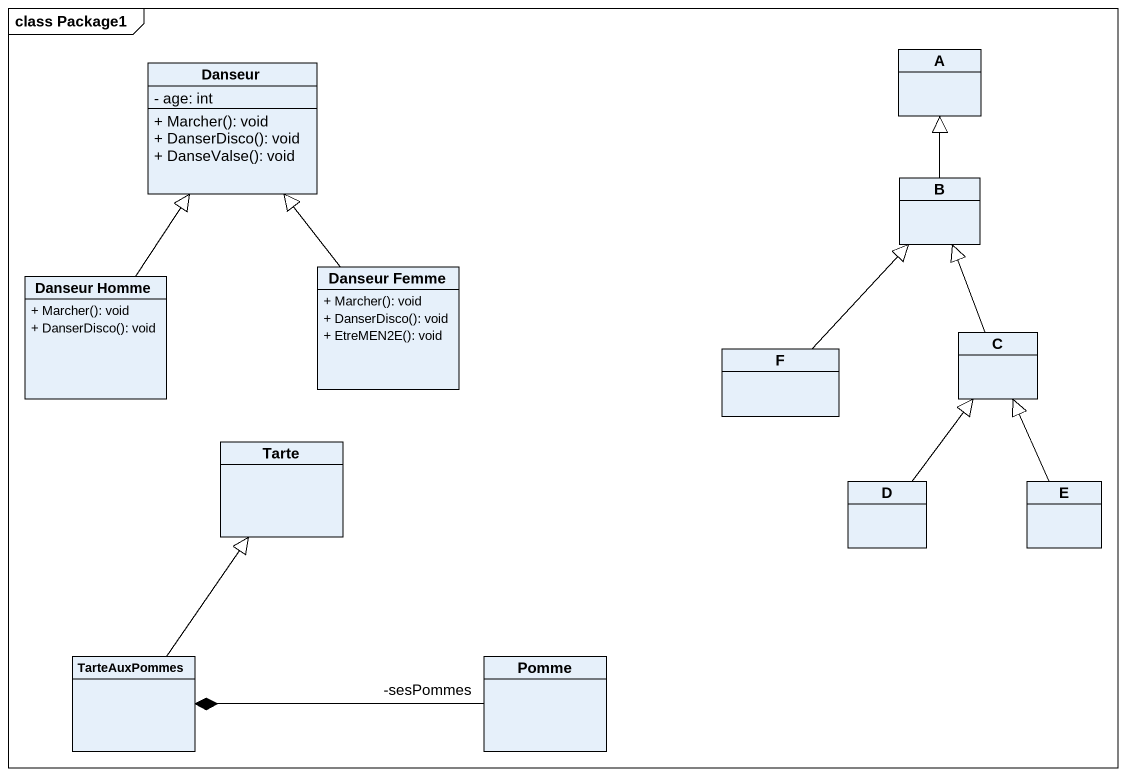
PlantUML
@startuml
mainframe class Package1
hide circle
hide empty members
skinparam classAttributeIconSize 0
class A
class Danseur {
  - age: int
  + Marcher(): void
  + DanserDisco(): void
  + DanseValse(): void
}
class B
class "Danseur Homme" as Danseur_Homme {
  + Marcher(): void
  + DanserDisco(): void
}
class "Danseur Femme" as Danseur_Femme {
  + Marcher(): void
  + DanserDisco(): void
  + EtreMEN2E(): void
}
class F
class C
class Tarte
class D
class E
class TarteAuxPommes
class Pomme
B -up-|> A
Danseur_Homme -up-|> Danseur
Danseur_Femme -up-|> Danseur
F -up-|> B
C -up-|> B
D -up-|> C
E -up-|> C
TarteAuxPommes -up-|> Tarte
Pomme "-sesPommes" -left-* TarteAuxPommes
@enduml
